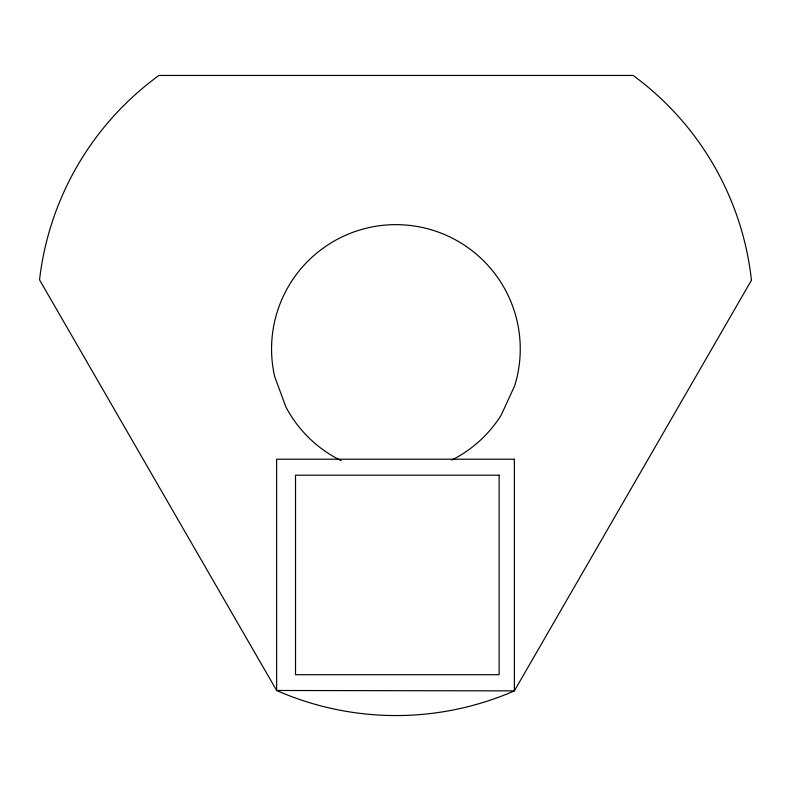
<?xml version="1.0" encoding="UTF-8"?>
<svg xmlns="http://www.w3.org/2000/svg" width="791" height="791" viewBox="0 0 791 791"><rect width="100%" height="100%" fill="white"/><g stroke="black" fill="none" stroke-linecap="round" stroke-linejoin="round"><path stroke-width="1.19" d="M451.78 460.065A124.345 124.345 0 0 0 501.128 415.235L514.694 385.741A124.345 124.345 0 0 0 400.661 224.733A124.345 124.345 0 0 0 274.655 376.556L285.917 406.989A124.345 124.345 0 0 0 341.218 460.659M751.45 280.241L514.368 690.879A296.506 296.506 0 0 1 276.632 690.484L39.55 279.846A294.094 294.094 0 0 1 158.971 75.452L633.136 75.452A293.59 293.59 0 0 1 751.45 280.241M514.368 459.215L276.632 459.215L276.632 690.484L514.368 690.879L514.368 459.215M499.121 475.183L295.518 475.183L295.518 674.713L499.121 674.713L499.121 475.183"/></g></svg>
